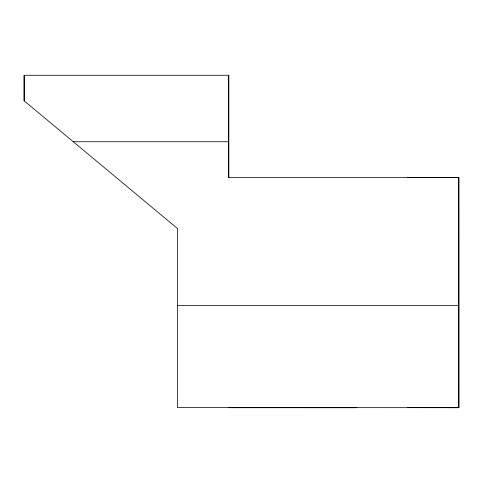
<?xml version="1.0" encoding="UTF-8"?>
<svg xmlns="http://www.w3.org/2000/svg" width="483" height="483" viewBox="0 0 483 483"><rect width="100%" height="100%" fill="white"/><g stroke="black" fill="none" stroke-linecap="round" stroke-linejoin="round"><path stroke-width="0.72" d="M407.718 407.628L458.85 407.688L177.563 407.61L177.605 228.628L24.15 100.844L24.156 75.282L228.743 75.282L228.743 177.533L228.743 75.282M458.85 407.688L458.82 177.509L458.85 407.628M24.15 75.294L24.15 100.862M73.235 141.73L228.743 141.73M228.368 177.521L458.832 177.617L407.7 177.605M177.587 305.353L458.832 305.353M228.948 407.718L356.774 407.718"/></g></svg>
